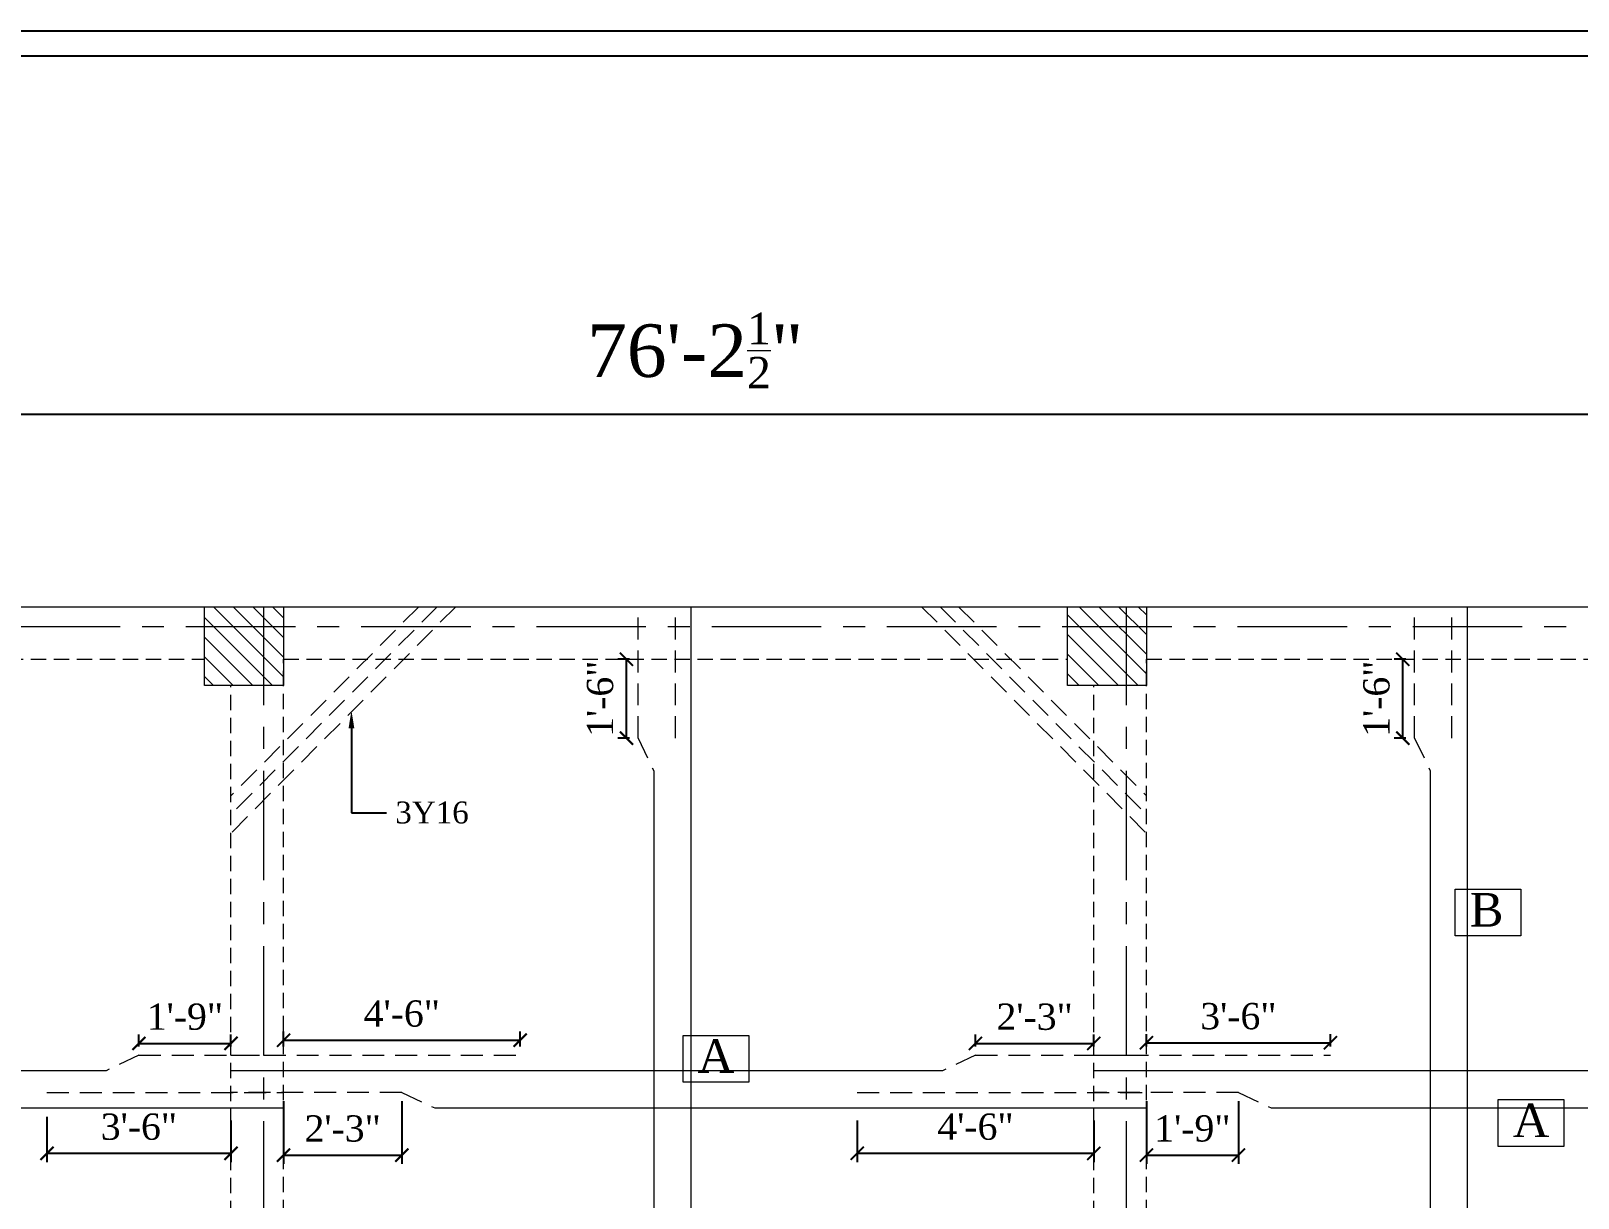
# Model space of a CAD drawing. Header units: feet. Extents: x 36263 to 96584, y 7663 to 35885.
# Drawn here: x 51185.4 to 51538.4, y 17807.7 to 18074.1 of the extents above; entities that cross this region are included whole.
import ezdxf
from ezdxf import colors
from ezdxf.entities.mleader import LeaderData, LeaderLine
from ezdxf.math import Vec2, Vec3

# ---------------------------------------------------------------- set-up
doc = ezdxf.new("R2010")
doc.units = ezdxf.units.FT
for name, pattern in [('CENTER', [2, 1.25, -0.25, 0.25, -0.25]), ('DOT2', [0.125, 0, -0.125]), ('HIDDEN', [0.375, 0.25, -0.125])]:
    doc.linetypes.add(name, pattern=pattern)
for name, color, linetype, lineweight in [('Column', 1, 'Continuous', 15), ('Dimension', 2, 'Continuous', 9), ('Hatch', 9, 'Continuous', 9), ('ST Beam', 7, 'Continuous', 20), ('ST GRIDS', 6, 'CENTER', 9), ('ST REINF', 1, 'Continuous', 35)]:
    doc.layers.add(name, color=color, linetype=linetype, lineweight=lineweight)
for name, color, linetype in [('ST DIM', 11, 'Continuous'), ('ST TABLE', 2, 'Continuous'), ('ST TEX', 3, 'Continuous')]:
    doc.layers.add(name, color=color, linetype=linetype)
doc.styles.add('RomanS', font='times.ttf')
doc.dimstyles.new('1-1', dxfattribs={"dimtxt": 9, "dimasz": 5, "dimexe": 6, "dimexo": 6, "dimgap": 3, "dimtad": 1, "dimdec": 1, "dimzin": 0, "dimdsep": 46, "dimlunit": 4, "dimtxsty": 'RomanS', "dimblk": 'ARCHTICK', "dimcen": 0.09, "dimclrd": 256, "dimclre": 256, "dimclrt": 3, "dimadec": 0, "dimazin": 0, "dimtfac": 0.6, "dimtdec": 1, "dimtix": 1, "dimtofl": 0, "dimtmove": 1, "dimatfit": 0, "dimfxl": 1, "dimtolj": 1, "dimtzin": 0, "dimarcsym": 0})
pattern_1 = [(315, (11053.9767, 0), (2.24506403, 2.24506403), [])]

# ---------------------------------------------------------------- blocks, each defined once
blk = doc.blocks.new('_ArchTick')
at = {"color": 0, "const_width": 0.15}
blk.add_lwpolyline([(-0.5, -0.5), (0.5, 0.5)], dxfattribs=at)
blk = doc.blocks.new('*D281')
at = {"layer": 'Defpoints', "color": 0, "ltscale": 10, "transparency": 16777216}
for p in [(51794.16, 17986.66), (50879.76, 17942.71), (51794.16, 17942.71)]:
    blk.add_point(p, dxfattribs=at)
at = {"layer": 'ST DIM', "linetype": 'DOT2', "lineweight": -2, "ltscale": 10, "transparency": 16777216}
for p, q in [((50879.76, 17948.71), (50879.76, 17992.66)), ((51794.16, 17948.71), (51794.16, 17992.66))]:
    blk.add_line(p, q, dxfattribs=at)
at = {"layer": 'ST DIM', "lineweight": -2, "ltscale": 10, "transparency": 16777216}
blk.add_line((50879.76, 17986.66), (51794.16, 17986.66), dxfattribs=at)
at = {"layer": 'ST DIM', "lineweight": -2, "ltscale": 10, "transparency": 16777216, "xscale": 3, "yscale": 3, "zscale": 3, "rotation": 180}
blk.add_blockref('_ArchTick', (50879.76, 17986.66), dxfattribs=at)
at = {"layer": 'ST DIM', "lineweight": -2, "ltscale": 10, "transparency": 16777216, "xscale": 3, "yscale": 3, "zscale": 3}
blk.add_blockref('_ArchTick', (51794.16, 17986.66), dxfattribs=at)
at = {"layer": 'ST DIM', "color": 3, "lineweight": 13, "ltscale": 10, "transparency": 16777216, "insert": (51336.96, 18001.17), "char_height": 12, "attachment_point": 5, "style": 'RomanS'}
blk.add_mtext('\\A1;76\'-2{\\H0.6x;\\S1/2;}"', dxfattribs=at)
blk = doc.blocks.new('*D288')
at = {"layer": 'Defpoints', "color": 0, "transparency": 16777216}
for p in [(51231, 17843.02), (51210, 17840.34), (51231, 17840.34)]:
    blk.add_point(p, dxfattribs=at)
at = {"layer": 'ST DIM', "lineweight": -2, "transparency": 16777216}
for p, q in [((51210, 17842.34), (51210, 17845.02)), ((51231, 17842.34), (51231, 17845.02)), ((51210, 17843.02), (51231, 17843.02))]:
    blk.add_line(p, q, dxfattribs=at)
at = {"layer": 'ST DIM', "lineweight": -2, "transparency": 16777216, "xscale": 3, "yscale": 3, "zscale": 3, "rotation": 180}
blk.add_blockref('_ArchTick', (51210, 17843.02), dxfattribs=at)
at = {"layer": 'ST DIM', "lineweight": -2, "transparency": 16777216, "xscale": 3, "yscale": 3, "zscale": 3}
blk.add_blockref('_ArchTick', (51231, 17843.02), dxfattribs=at)
at = {"layer": 'ST DIM', "color": 3, "lineweight": 9, "transparency": 16777216, "insert": (51220.5, 17849.09), "char_height": 6, "attachment_point": 5, "style": 'RomanS'}
blk.add_mtext('\\A1;1\'-9"', dxfattribs=at)
blk = doc.blocks.new('*D286')
at = {"layer": 'Defpoints', "color": 0, "transparency": 16777216}
for p in [(51189.01, 17828.28), (51231, 17827.46), (51231, 17817.93)]:
    blk.add_point(p, dxfattribs=at)
at = {"layer": 'ST DIM', "lineweight": -2, "transparency": 16777216}
for p, q in [((51189.01, 17826.28), (51189.01, 17815.93)), ((51231, 17825.46), (51231, 17815.93)), ((51189.01, 17817.93), (51231, 17817.93))]:
    blk.add_line(p, q, dxfattribs=at)
at = {"layer": 'ST DIM', "lineweight": -2, "transparency": 16777216, "xscale": 3, "yscale": 3, "zscale": 3, "rotation": 180}
blk.add_blockref('_ArchTick', (51189.01, 17817.93), dxfattribs=at)
at = {"layer": 'ST DIM', "lineweight": -2, "transparency": 16777216, "xscale": 3, "yscale": 3, "zscale": 3}
blk.add_blockref('_ArchTick', (51231, 17817.93), dxfattribs=at)
at = {"layer": 'ST DIM', "color": 3, "lineweight": 9, "transparency": 16777216, "insert": (51210, 17823.98), "char_height": 6, "attachment_point": 5, "style": 'RomanS'}
blk.add_mtext('\\A1;3\'-6"', dxfattribs=at)
blk = doc.blocks.new('*D290')
at = {"layer": 'Defpoints', "color": 0, "transparency": 16777216}
for p in [(51243, 17831.83), (51270, 17831.83), (51270, 17817.51)]:
    blk.add_point(p, dxfattribs=at)
at = {"layer": 'ST DIM', "lineweight": -2, "transparency": 16777216}
for p, q in [((51243, 17829.83), (51243, 17815.51)), ((51270, 17829.83), (51270, 17815.51)), ((51243, 17817.51), (51270, 17817.51))]:
    blk.add_line(p, q, dxfattribs=at)
at = {"layer": 'ST DIM', "lineweight": -2, "transparency": 16777216, "xscale": 3, "yscale": 3, "zscale": 3, "rotation": 180}
blk.add_blockref('_ArchTick', (51243, 17817.51), dxfattribs=at)
at = {"layer": 'ST DIM', "lineweight": -2, "transparency": 16777216, "xscale": 3, "yscale": 3, "zscale": 3}
blk.add_blockref('_ArchTick', (51270, 17817.51), dxfattribs=at)
at = {"layer": 'ST DIM', "color": 3, "lineweight": 9, "transparency": 16777216, "insert": (51256.5, 17823.57), "char_height": 6, "attachment_point": 5, "style": 'RomanS'}
blk.add_mtext('\\A1;2\'-3"', dxfattribs=at)
blk = doc.blocks.new('*D292')
at = {"layer": 'Defpoints', "color": 0, "transparency": 16777216}
for p in [(51427.92, 17843.02), (51400.92, 17840.34), (51427.92, 17840.34)]:
    blk.add_point(p, dxfattribs=at)
at = {"layer": 'ST DIM', "lineweight": -2, "transparency": 16777216}
for p, q in [((51400.92, 17842.34), (51400.92, 17845.02)), ((51427.92, 17842.34), (51427.92, 17845.02)), ((51400.92, 17843.02), (51427.92, 17843.02))]:
    blk.add_line(p, q, dxfattribs=at)
at = {"layer": 'ST DIM', "lineweight": -2, "transparency": 16777216, "xscale": 3, "yscale": 3, "zscale": 3, "rotation": 180}
blk.add_blockref('_ArchTick', (51400.92, 17843.02), dxfattribs=at)
at = {"layer": 'ST DIM', "lineweight": -2, "transparency": 16777216, "xscale": 3, "yscale": 3, "zscale": 3}
blk.add_blockref('_ArchTick', (51427.92, 17843.02), dxfattribs=at)
at = {"layer": 'ST DIM', "color": 3, "lineweight": 9, "transparency": 16777216, "insert": (51414.42, 17849.08), "char_height": 6, "attachment_point": 5, "style": 'RomanS'}
blk.add_mtext('\\A1;2\'-3"', dxfattribs=at)
blk = doc.blocks.new('*D291')
at = {"layer": 'Defpoints', "color": 0, "transparency": 16777216}
for p in [(51373.93, 17827.46), (51427.92, 17827.46), (51427.92, 17817.93)]:
    blk.add_point(p, dxfattribs=at)
at = {"layer": 'ST DIM', "lineweight": -2, "transparency": 16777216}
for p, q in [((51373.93, 17825.46), (51373.93, 17815.93)), ((51427.92, 17825.46), (51427.92, 17815.93)), ((51373.93, 17817.93), (51427.92, 17817.93))]:
    blk.add_line(p, q, dxfattribs=at)
at = {"layer": 'ST DIM', "lineweight": -2, "transparency": 16777216, "xscale": 3, "yscale": 3, "zscale": 3, "rotation": 180}
blk.add_blockref('_ArchTick', (51373.93, 17817.93), dxfattribs=at)
at = {"layer": 'ST DIM', "lineweight": -2, "transparency": 16777216, "xscale": 3, "yscale": 3, "zscale": 3}
blk.add_blockref('_ArchTick', (51427.92, 17817.93), dxfattribs=at)
at = {"layer": 'ST DIM', "color": 3, "lineweight": 9, "transparency": 16777216, "insert": (51400.92, 17823.98), "char_height": 6, "attachment_point": 5, "style": 'RomanS'}
blk.add_mtext('\\A1;4\'-6"', dxfattribs=at)
blk = doc.blocks.new('*D293')
at = {"layer": 'Defpoints', "color": 0, "transparency": 16777216}
for p in [(51297, 17843.75), (51243, 17840.34), (51297, 17840.34)]:
    blk.add_point(p, dxfattribs=at)
at = {"layer": 'ST DIM', "lineweight": -2, "transparency": 16777216}
for p, q in [((51243, 17842.34), (51243, 17845.75)), ((51297, 17842.34), (51297, 17845.75)), ((51243, 17843.75), (51297, 17843.75))]:
    blk.add_line(p, q, dxfattribs=at)
at = {"layer": 'ST DIM', "lineweight": -2, "transparency": 16777216, "xscale": 3, "yscale": 3, "zscale": 3, "rotation": 180}
blk.add_blockref('_ArchTick', (51243, 17843.75), dxfattribs=at)
at = {"layer": 'ST DIM', "lineweight": -2, "transparency": 16777216, "xscale": 3, "yscale": 3, "zscale": 3}
blk.add_blockref('_ArchTick', (51297, 17843.75), dxfattribs=at)
at = {"layer": 'ST DIM', "color": 3, "lineweight": 9, "transparency": 16777216, "insert": (51270, 17849.8), "char_height": 6, "attachment_point": 5, "style": 'RomanS'}
blk.add_mtext('\\A1;4\'-6"', dxfattribs=at)
blk = doc.blocks.new('*D301')
at = {"layer": 'Defpoints', "color": 0, "transparency": 16777216}
for p in [(51321.27, 17930.71), (51323.96, 17930.71), (51323.96, 17912.71)]:
    blk.add_point(p, dxfattribs=at)
at = {"layer": 'ST DIM', "lineweight": -2, "transparency": 16777216}
for p, q in [((51321.96, 17930.71), (51319.27, 17930.71)), ((51321.27, 17912.71), (51321.27, 17930.71)), ((51321.96, 17912.71), (51319.27, 17912.71))]:
    blk.add_line(p, q, dxfattribs=at)
at = {"layer": 'ST DIM', "lineweight": -2, "transparency": 16777216, "xscale": 3, "yscale": 3, "zscale": 3}
for p, rotation in [((51321.27, 17930.71), 90), ((51321.27, 17912.71), 270)]:
    blk.add_blockref('_ArchTick', p, dxfattribs=dict(at, rotation=rotation))
at = {"layer": 'ST DIM', "color": 3, "lineweight": 9, "transparency": 16777216, "insert": (51315.27, 17921.71), "char_height": 6, "attachment_point": 5, "rotation": 90, "style": 'RomanS'}
blk.add_mtext('\\A1;1\'-6"', dxfattribs=at)
blk = doc.blocks.new('*D304')
at = {"layer": 'Defpoints', "color": 0, "transparency": 16777216}
for p in [(51498.45, 17930.71), (51501.14, 17930.71), (51501.14, 17912.71)]:
    blk.add_point(p, dxfattribs=at)
at = {"layer": 'ST DIM', "lineweight": -2, "transparency": 16777216}
for p, q in [((51499.14, 17930.71), (51496.45, 17930.71)), ((51498.45, 17912.71), (51498.45, 17930.71)), ((51499.14, 17912.71), (51496.45, 17912.71))]:
    blk.add_line(p, q, dxfattribs=at)
at = {"layer": 'ST DIM', "lineweight": -2, "transparency": 16777216, "xscale": 3, "yscale": 3, "zscale": 3}
for p, rotation in [((51498.45, 17930.71), 90), ((51498.45, 17912.71), 270)]:
    blk.add_blockref('_ArchTick', p, dxfattribs=dict(at, rotation=rotation))
at = {"layer": 'ST DIM', "color": 3, "lineweight": 9, "transparency": 16777216, "insert": (51492.45, 17921.71), "char_height": 6, "attachment_point": 5, "rotation": 90, "style": 'RomanS'}
blk.add_mtext('\\A1;1\'-6"', dxfattribs=at)
blk = doc.blocks.new('*D309')
at = {"layer": 'Defpoints', "color": 0, "transparency": 16777216}
for p in [(51439.92, 17831.83), (51460.92, 17831.83), (51460.92, 17817.51)]:
    blk.add_point(p, dxfattribs=at)
at = {"layer": 'ST DIM', "lineweight": -2, "transparency": 16777216}
for p, q in [((51439.92, 17829.83), (51439.92, 17815.51)), ((51460.92, 17829.83), (51460.92, 17815.51)), ((51439.92, 17817.51), (51460.92, 17817.51))]:
    blk.add_line(p, q, dxfattribs=at)
at = {"layer": 'ST DIM', "lineweight": -2, "transparency": 16777216, "xscale": 3, "yscale": 3, "zscale": 3, "rotation": 180}
blk.add_blockref('_ArchTick', (51439.92, 17817.51), dxfattribs=at)
at = {"layer": 'ST DIM', "lineweight": -2, "transparency": 16777216, "xscale": 3, "yscale": 3, "zscale": 3}
blk.add_blockref('_ArchTick', (51460.92, 17817.51), dxfattribs=at)
at = {"layer": 'ST DIM', "color": 3, "lineweight": 9, "transparency": 16777216, "insert": (51450.42, 17823.58), "char_height": 6, "attachment_point": 5, "style": 'RomanS'}
blk.add_mtext('\\A1;1\'-9"', dxfattribs=at)
blk = doc.blocks.new('*D312')
at = {"layer": 'Defpoints', "color": 0, "transparency": 16777216}
for p in [(51481.92, 17843.15), (51439.92, 17840.34), (51481.92, 17840.34)]:
    blk.add_point(p, dxfattribs=at)
at = {"layer": 'ST DIM', "lineweight": -2, "transparency": 16777216}
for p, q in [((51439.92, 17842.34), (51439.92, 17845.15)), ((51481.92, 17842.34), (51481.92, 17845.15)), ((51439.92, 17843.15), (51481.92, 17843.15))]:
    blk.add_line(p, q, dxfattribs=at)
at = {"layer": 'ST DIM', "lineweight": -2, "transparency": 16777216, "xscale": 3, "yscale": 3, "zscale": 3, "rotation": 180}
blk.add_blockref('_ArchTick', (51439.92, 17843.15), dxfattribs=at)
at = {"layer": 'ST DIM', "lineweight": -2, "transparency": 16777216, "xscale": 3, "yscale": 3, "zscale": 3}
blk.add_blockref('_ArchTick', (51481.92, 17843.15), dxfattribs=at)
at = {"layer": 'ST DIM', "color": 3, "lineweight": 9, "transparency": 16777216, "insert": (51460.92, 17849.21), "char_height": 6, "attachment_point": 5, "style": 'RomanS'}
blk.add_mtext('\\A1;3\'-6"', dxfattribs=at)

msp = doc.modelspace()

# ---------------------------------------------------------------- hatches: boundary and pattern name
at = {"layer": 'Hatch', "lineweight": 9, "transparency": 33554505}
h = msp.add_hatch(dxfattribs=at)
h.set_pattern_fill('ANSI31', color=253, angle=-90)
h.set_pattern_definition(pattern_1)
h.paths.add_polyline_path([(51225, 17942.71), (51225, 17924.71), (51243, 17924.71), (51243, 17942.71)])
h = msp.add_hatch(dxfattribs=at)
h.set_pattern_fill('ANSI31', color=253, angle=-90)
h.set_pattern_definition(pattern_1)
h.paths.add_polyline_path([(51421.92, 17942.71), (51421.92, 17924.71), (51439.92, 17924.71), (51439.92, 17942.71)])

# ---------------------------------------------------------------- linework, layer by layer
for points in [[(50571.91, 16790.35), (50571.91, 18074.14), (52382.82, 18074.14), (52382.82, 16790.35)], [(50577.61, 16796.05), (50577.61, 18068.44), (52377.12, 18068.44), (52377.12, 16796.05)]]:
    msp.add_lwpolyline(points, close=True)
at = {"layer": 'Column', "lineweight": 18}
for points in [[(51225, 17942.71), (51243, 17942.71), (51243, 17924.71), (51225, 17924.71)], [(51421.92, 17942.71), (51439.92, 17942.71), (51439.92, 17924.71), (51421.92, 17924.71)]]:
    msp.add_lwpolyline(points, close=True, dxfattribs=at)
at = {"layer": 'ST Beam', "linetype": 'Continuous', "lineweight": 15, "ltscale": 10}
msp.add_line((50879.76, 17942.71), (51794.16, 17942.71), dxfattribs=at)
at = {"layer": 'ST Beam', "linetype": 'HIDDEN', "lineweight": 13, "ltscale": 14}
for p, q in [((51085.61, 17930.71), (51225, 17930.71)), ((51243, 17930.71), (51421.92, 17930.71)), ((51243, 17037.31), (51243, 17930.71)), ((51439.92, 17930.71), (51579.36, 17930.71)), ((51439.92, 17037.31), (51439.92, 17930.71)), ((51231, 17745.86), (51231, 17924.71)), ((51427.92, 17745.86), (51427.92, 17924.71))]:
    msp.add_line(p, q, dxfattribs=at)
at = {"layer": 'ST GRIDS', "color": 251, "lineweight": 13, "ltscale": 20}
for p, q in [((51238.5, 16920.25), (51238.5, 17942.71)), ((51435.42, 16920.25), (51435.42, 17942.71)), ((50780.71, 17938.21), (51794.16, 17938.21))]:
    msp.add_line(p, q, dxfattribs=at)
at = {"layer": 'ST REINF', "linetype": 'HIDDEN', "lineweight": 18, "ltscale": 20}
for p, q in [((51273.85, 17942.71), (51231, 17899.51)), ((51278.08, 17942.71), (51231, 17895.25)), ((51282.3, 17942.71), (51231, 17890.99)), ((51323.96, 17912.71), (51323.96, 17942.71)), ((51332.46, 17912.71), (51332.46, 17942.71)), ((51388.62, 17942.71), (51439.92, 17890.99)), ((51392.85, 17942.71), (51439.92, 17895.25)), ((51397.07, 17942.71), (51439.92, 17899.51)), ((51501.14, 17912.71), (51501.14, 17942.71)), ((51509.64, 17912.71), (51509.64, 17942.71)), ((51323.96, 17912.71), (51327.51, 17905.21)), ((51501.14, 17912.71), (51504.69, 17905.21)), ((51210, 17840.34), (51202.5, 17836.78)), ((51210, 17840.34), (51243, 17840.34)), ((51231, 17840.34), (51297, 17840.34)), ((51400.92, 17840.34), (51393.42, 17836.78)), ((51400.92, 17840.34), (51439.92, 17840.34)), ((51427.92, 17840.34), (51481.92, 17840.34)), ((51189.01, 17831.83), (51243.01, 17831.83)), ((51270, 17831.83), (51231, 17831.83)), ((51270, 17831.83), (51277.5, 17828.28)), ((51373.93, 17831.83), (51439.93, 17831.83)), ((51460.92, 17831.83), (51427.92, 17831.83)), ((51460.92, 17831.83), (51468.42, 17828.28))]:
    msp.add_line(p, q, dxfattribs=at)
at = {"layer": 'ST REINF', "lineweight": 18}
for p, q in [((51336.02, 17780.36), (51336.02, 17942.71)), ((51513.2, 17780.36), (51513.2, 17942.71)), ((51327.51, 17905.21), (51327.51, 17733.86)), ((51504.69, 17905.21), (51504.69, 17733.86)), ((51202.5, 17836.78), (51073.61, 17836.78)), ((51393.42, 17836.78), (51231, 17836.78)), ((51556.82, 17836.78), (51427.92, 17836.78)), ((51114.11, 17828.28), (51243, 17828.28)), ((51277.5, 17828.28), (51439.92, 17828.28)), ((51468.42, 17828.28), (51597.32, 17828.28))]:
    msp.add_line(p, q, dxfattribs=at)
at = {"layer": 'ST TABLE', "color": 2, "lineweight": 9}
for points in [[(51510.42, 17878.26), (51525.4, 17878.26), (51525.4, 17867.55), (51510.42, 17867.55)], [(51334.22, 17844.86), (51349.2, 17844.86), (51349.2, 17834.14), (51334.22, 17834.14)], [(51520.24, 17830.19), (51535.22, 17830.19), (51535.22, 17819.47), (51520.24, 17819.47)]]:
    msp.add_lwpolyline(points, close=True, dxfattribs=at)

# ---------------------------------------------------------------- texts
at = {"layer": 'ST TEX', "color": 3, "lineweight": 9, "transparency": 33554684, "style": 'RomanS'}
for s, p in [('B', (51513.71, 17869.7)), ('A', (51337.51, 17836.3)), ('A', (51523.53, 17821.63))]:
    msp.add_text(s, height=7.65, dxfattribs=at).set_placement(p)

# ---------------------------------------------------------------- dimensions: what is measured, and where the dimension line sits
at = {"layer": 'ST DIM', "lineweight": 13, "ltscale": 10}
dim = msp.add_linear_dim(base=(51794.16, 17986.66), p1=(50879.76, 17942.71), p2=(51794.16, 17942.71), dimstyle='1-1', override={"dimtxt": 12, "dimasz": 3, "dimgap": 6, "dimpost": '\\X'}, dxfattribs=at)
dim.commit()
dim.dimension.update_dxf_attribs({"geometry": '*D281', "text_midpoint": (51336.96, 18001.17)})
at = {"layer": 'ST DIM', "lineweight": 9}
for base, p1, p2, picture, middle in [((51321.27, 17930.71), (51323.96, 17912.71), (51323.96, 17930.71), '*D301', (51321.32, 17921.71)), ((51498.45, 17930.71), (51501.14, 17912.71), (51501.14, 17930.71), '*D304', (51498.5, 17921.71))]:
    dim = msp.add_linear_dim(base=base, p1=p1, p2=p2, angle=90, dimstyle='1-1', override={"dimtxt": 6, "dimasz": 3, "dimexe": 2, "dimexo": 2, "dimpost": '\\X'}, dxfattribs=at)
    dim.commit()
    dim.dimension.update_dxf_attribs({"geometry": picture, "text_midpoint": middle, "dimtype": 160})
for base, p1, p2, picture, middle in [((51231, 17843.02), (51210, 17840.34), (51231, 17840.34), '*D288', (51220.5, 17843.02)), ((51270, 17817.51), (51243, 17831.83), (51270, 17831.83), '*D290', (51256.5, 17817.51)), ((51460.92, 17817.51), (51439.92, 17831.83), (51460.92, 17831.83), '*D309', (51450.42, 17817.51))]:
    dim = msp.add_linear_dim(base=base, p1=p1, p2=p2, dimstyle='1-1', override={"dimtxt": 6, "dimasz": 3, "dimexe": 2, "dimexo": 2, "dimpost": '\\X'}, dxfattribs=at)
    dim.commit()
    dim.dimension.update_dxf_attribs({"geometry": picture, "text_midpoint": middle, "dimtype": 160})
for base, p1, p2, picture, middle in [((51297, 17843.75), (51243, 17840.34), (51297, 17840.34), '*D293', (51270, 17849.8)), ((51427.92, 17843.02), (51400.92, 17840.34), (51427.92, 17840.34), '*D292', (51414.42, 17849.08)), ((51481.92, 17843.15), (51439.92, 17840.34), (51481.92, 17840.34), '*D312', (51460.92, 17849.21)), ((51231, 17817.93), (51189.01, 17828.28), (51231, 17827.46), '*D286', (51210, 17823.98)), ((51427.92, 17817.93), (51373.93, 17827.46), (51427.92, 17827.46), '*D291', (51400.92, 17823.98))]:
    dim = msp.add_linear_dim(base=base, p1=p1, p2=p2, dimstyle='1-1', override={"dimtxt": 6, "dimasz": 3, "dimexe": 2, "dimexo": 2, "dimpost": '\\X'}, dxfattribs=at)
    dim.commit()
    dim.dimension.update_dxf_attribs({"geometry": picture, "text_midpoint": middle})

# ---------------------------------------------------------------- leaders
at = {"layer": 'Dimension'}
ml = msp.add_multileader_mtext('Standard', dxfattribs=at)
ml.set_content('3Y16', color=256, style='RomanS')
ml.set_leader_properties()
ml.build(insert=Vec2(0, 0))
ctx = ml.context
ctx.base_point, ctx.char_height, ctx.plane_origin = Vec3(51266.5, 17895.69), 5, Vec3(51258.5, 17918.98)
notes = []
notes.append((ctx, [(0, (1, 1, 0), (51258.5, 17895.69), (1, 0), 8, [(0, [(51258.5, 17918.98)], 0, [])])]))
ctx.mtext.insert, ctx.mtext.flow_direction = Vec3(51268.5, 17898.24), 5
for ctx, leaders in notes:
    for number, flags, end, landing, length, lines in leaders:
        leader = LeaderData()
        leader.index, (leader.has_last_leader_line, leader.has_dogleg_vector, leader.attachment_direction) = number, flags
        leader.last_leader_point, leader.dogleg_vector, leader.dogleg_length = Vec3(end), Vec3(landing), length
        for number, points, colour, breaks in lines:
            line = LeaderLine()
            line.index, line.vertices, line.color, line.breaks = number, Vec3.list(points), colors.encode_raw_color(colour), breaks
            leader.lines.append(line)
        ctx.leaders.append(leader)

doc.saveas('drawing.dxf')
